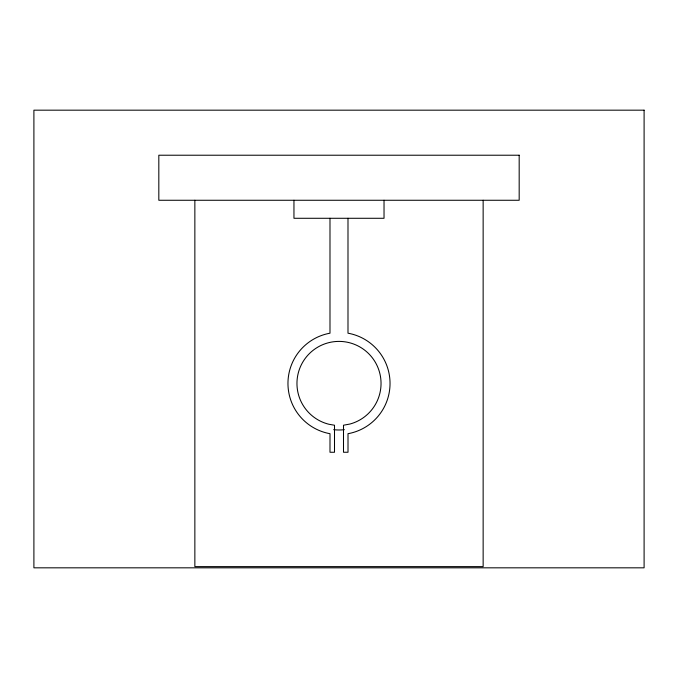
<?xml version="1.0" encoding="UTF-8"?>
<svg xmlns="http://www.w3.org/2000/svg" width="678" height="678" viewBox="0 0 678 678"><rect width="100%" height="100%" fill="white"/><g stroke="black" fill="none" stroke-linecap="round" stroke-linejoin="round"><path stroke-width="1.02" d="M483.143 200.264L483.143 566.622L194.857 566.622L194.857 200.264M384.028 200.264L384.028 218.282L293.955 218.282L293.955 200.264M347.992 218.282L347.992 333.195A51.053 51.053 0 0 1 349.145 433.479L348.009 433.666L348.009 452.251L343.5 452.251L343.5 425.225L349.924 424.038A42.044 42.044 0 0 0 373.247 359.052A42.044 42.044 0 0 0 304.202 359.849A42.044 42.044 0 0 0 329.016 424.284L334.5 425.233L334.5 452.26L329.991 452.26L330.008 433.7A51.053 51.053 0 0 1 328.855 333.415L329.991 333.195L329.991 218.282M344.365 429.683A46.545 46.545 0 0 1 333.669 429.683M644.1 110.175L33.9 110.175L33.9 567.825L644.1 567.825L644.1 110.175M519.178 155.22L158.822 155.22L158.822 200.264L519.178 200.264L519.178 155.22"/></g></svg>
